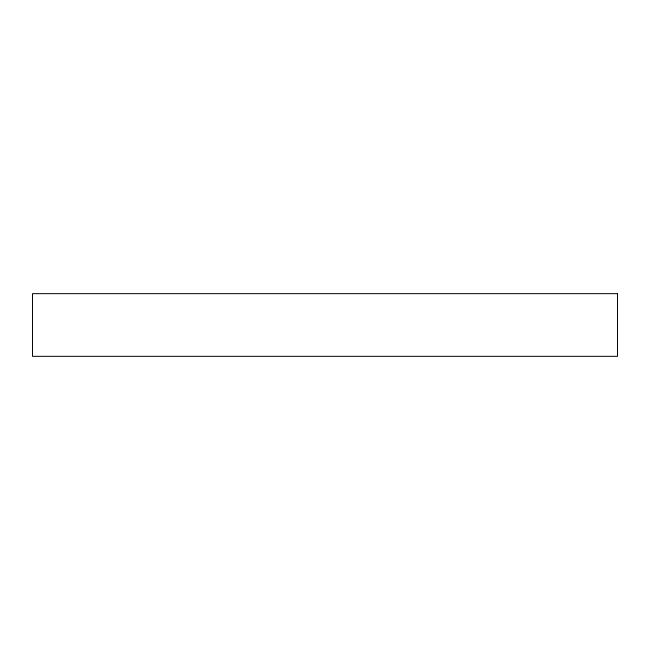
<?xml version="1.0" encoding="UTF-8"?>
<svg xmlns="http://www.w3.org/2000/svg" width="650" height="650" viewBox="0 0 650 650"><rect width="100%" height="100%" fill="white"/><g stroke="black" fill="none" stroke-linecap="round" stroke-linejoin="round"><path stroke-width="0.97" d="M617.5 293.662L32.5 293.662L32.5 356.338L617.5 356.338L617.5 293.662"/></g></svg>
